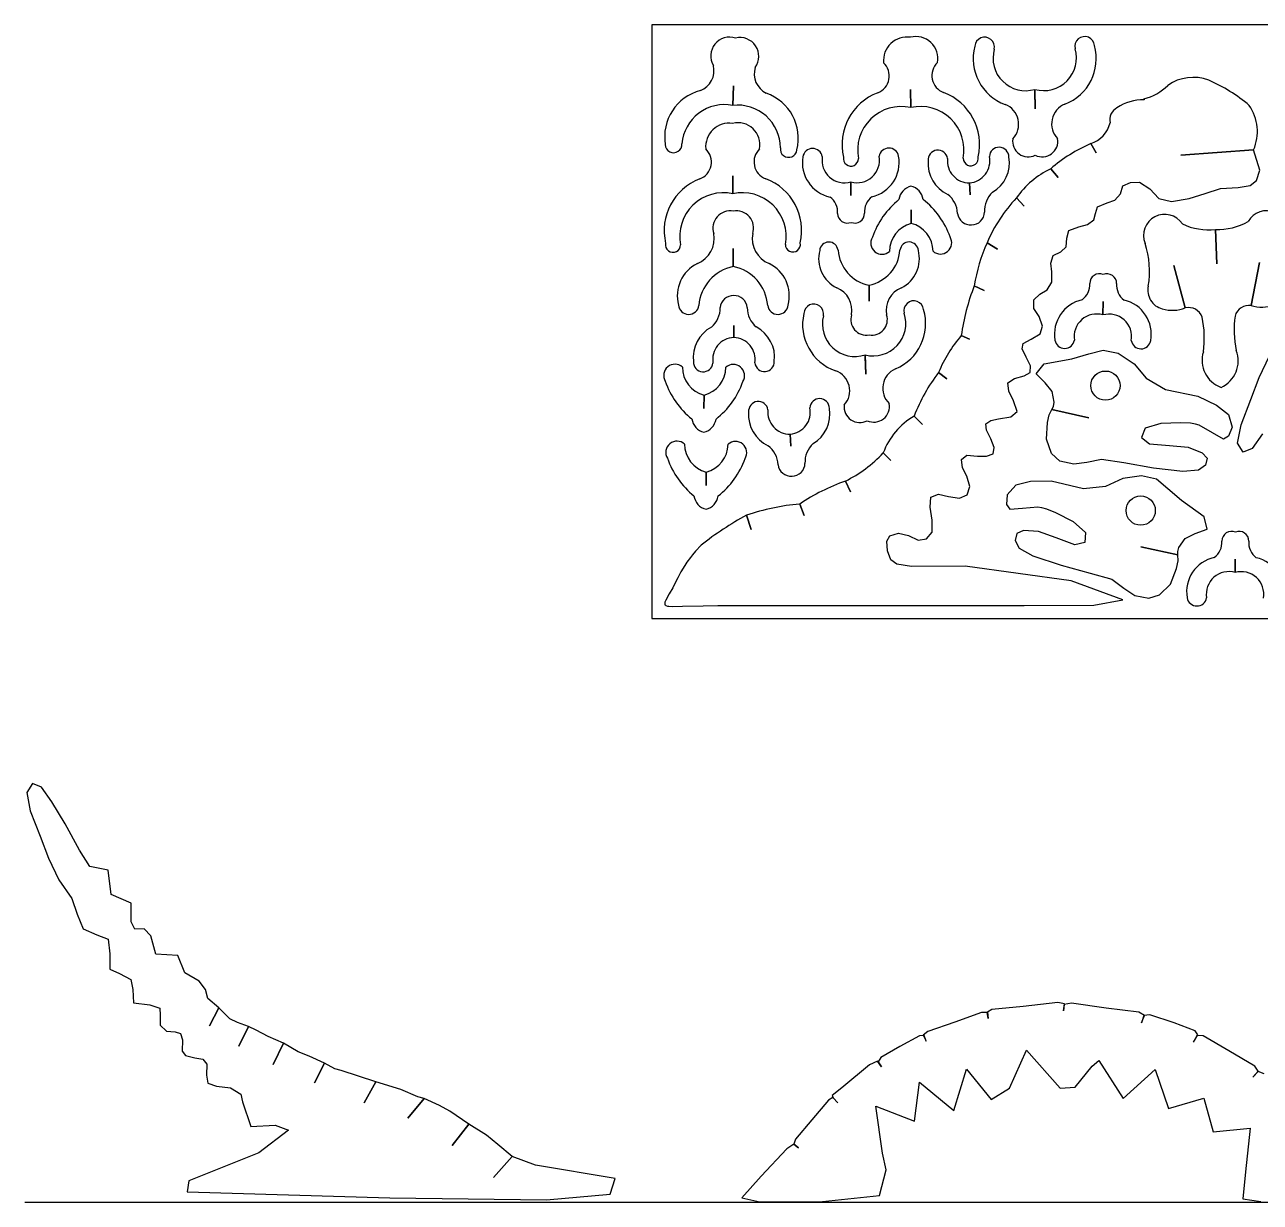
# Model space of a CAD drawing. Extents: x -51 to 118, y -47 to 48.
# Drawn here: x -50.7 to 49.2, y -47.2 to 48 of the extents above; entities that cross this region are included whole.
import ezdxf

# ---------------------------------------------------------------- set-up
doc = ezdxf.new("R2010")
doc.units = 0
doc.layers.add('1', color=7, linetype='CONTINUOUS')

msp = doc.modelspace()

# ---------------------------------------------------------------- linework, layer by layer
at = {"layer": '1', "color": 7, "linetype": 'CONTINUOUS'}
for p, q in [((96, 48), (0, 48)), ((0, 48), (0, 0)), ((6.5556, 41.4789), (6.6195, 43.0506)), ((6.6195, 43.0506), (6.5556, 41.4789)), ((20.9392, 41.2987), (20.9347, 42.7507)), ((20.9347, 42.7507), (20.9392, 41.2987)), ((30.9852, 42.7748), (30.9947, 41.2019)), ((30.9859, 42.6539), (30.98521, 42.774882)), ((30.9947, 41.2019), (30.9859, 42.6539)), ((39.794407, 42.004988), (39.811131, 41.938478)), ((6.55554, 41.478658), (6.5556, 41.4789)), ((6.5556, 41.4789), (6.55554, 41.478658)), ((20.939384, 41.298767), (20.9392, 41.2987)), ((20.9392, 41.2987), (20.939384, 41.298767)), ((35.9411, 37.63), (35.507328, 38.386352)), ((35.5074, 38.3863), (35.9411, 37.63)), ((48.6683, 37.8802), (42.7727, 37.4606)), ((42.7727, 37.4606), (48.6685, 37.8802)), ((49.159842, 36.237967), (48.6683, 37.8802)), ((48.6685, 37.8802), (48.668452, 37.880323)), ((32.26298, 36.346636), (32.263, 36.3465)), ((32.263, 36.3465), (32.26298, 36.346636)), ((32.263, 36.3465), (32.8549, 35.651)), ((32.8549, 35.651), (32.263, 36.3465)), ((48.9129, 35.415617), (49.159842, 36.237967)), ((6.557, 34.3314), (6.5525, 35.7834)), ((6.5525, 35.7834), (6.557006, 34.331322)), ((16.103385, 35.290532), (16.1036, 35.2905)), ((16.1036, 35.2905), (16.103385, 35.290532)), ((16.1036, 35.2905), (16.1097, 34.2015)), ((16.1097, 34.2015), (16.1036, 35.2905)), ((25.706636, 35.214381), (25.7065, 35.2145)), ((25.7065, 35.2145), (25.7518, 34.2476)), ((25.7518, 34.2476), (25.7065, 35.2145)), ((25.7065, 35.2145), (25.706636, 35.214381)), ((37.898083, 34.3316), (38.100867, 34.98595)), ((38.100867, 34.98595), (38.724917, 35.252817)), ((38.724917, 35.252817), (39.44705, 35.26815)), ((39.44705, 35.26815), (40.287317, 34.71885)), ((47.42585, 34.832067), (48.385717, 35.010567)), ((48.385717, 35.010567), (48.9129, 35.415617)), ((30.1102, 33.3405), (29.491334, 33.997996)), ((29.4914, 33.9979), (30.1102, 33.3405)), ((37.43715, 33.82705), (37.898083, 34.3316)), ((40.287317, 34.71885), (41.016683, 33.942383)), ((43.46155, 33.956117), (44.75865, 34.36385)), ((44.75865, 34.36385), (45.9907, 34.757933)), ((45.9907, 34.757933), (47.42585, 34.832067)), ((20.9777, 31.9358), (20.9731, 33.0248)), ((20.9731, 33.0248), (20.9777, 31.9358)), ((35.872017, 32.751183), (36.058783, 33.266267)), ((36.058783, 33.266267), (36.82565, 33.608167)), ((36.82565, 33.608167), (37.43715, 33.82705)), ((41.016683, 33.942383), (42.041283, 33.70385)), ((42.041283, 33.70385), (43.46155, 33.956117)), ((35.245067, 31.849167), (35.754967, 32.227967)), ((35.754967, 32.227967), (35.872017, 32.751183)), ((20.977698, 31.935448), (20.9777, 31.9358)), ((20.9777, 31.9358), (20.977698, 31.935448)), ((33.571417, 30.750433), (33.735267, 31.374067)), ((33.735267, 31.374067), (34.537583, 31.6555)), ((34.537583, 31.6555), (35.245067, 31.849167)), ((45.586185, 31.453596), (45.5861, 31.4537)), ((45.5861, 31.4537), (45.6851, 28.6602)), ((45.6851, 28.6602), (45.5861, 31.4537)), ((45.5861, 31.4537), (45.586185, 31.453596)), ((27.1229, 30.3739), (27.9486, 29.8493)), ((27.9486, 29.8493), (27.122925, 30.373944)), ((33.0814, 29.627767), (33.517067, 30.036517)), ((33.517067, 30.036517), (33.571417, 30.750433)), ((6.5961, 28.4507), (6.5961, 29.9027)), ((6.5961, 29.9027), (6.5961, 28.4507)), ((32.271583, 28.732883), (32.461933, 29.339267)), ((32.461933, 29.339267), (33.0814, 29.627767)), ((6.595802, 28.450544), (6.5961, 28.4507)), ((6.5961, 28.4507), (6.595802, 28.450544)), ((32.352067, 28.024517), (32.271583, 28.732883)), ((32.346717, 27.184817), (32.352067, 28.024517)), ((43.1476, 25.1074), (42.2268, 28.5373)), ((42.2268, 28.5373), (43.1476, 25.1074)), ((48.4682, 25.2964), (49.1434, 28.7832)), ((49.1434, 28.7832), (48.4682, 25.2964)), ((31.97825, 26.56375), (32.346717, 27.184817)), ((17.572541, 26.94701), (17.5724, 26.947)), ((17.5724, 26.947), (17.572541, 26.94701)), ((17.5724, 26.947), (17.5735, 25.6402)), ((17.5735, 25.6402), (17.5724, 26.947)), ((26.0845, 26.8925), (26.8706, 26.5111)), ((26.8706, 26.5111), (26.084521, 26.892587)), ((30.897833, 25.770633), (31.394133, 26.214683)), ((31.394133, 26.214683), (31.97825, 26.56375)), ((30.908533, 25.070183), (30.897833, 25.770633)), ((31.319283, 24.4084), (30.908533, 25.070183)), ((36.4905, 24.5372), (36.4967, 25.6262)), ((36.4967, 25.6262), (36.4905, 24.5372)), ((43.147945, 25.107337), (43.1476, 25.1074)), ((43.1476, 25.1074), (43.147945, 25.107337)), ((48.468589, 25.296342), (48.4682, 25.2964)), ((48.4682, 25.2964), (48.468589, 25.296342)), ((31.59625, 23.627717), (31.319283, 24.4084)), ((36.490271, 24.53691), (36.4905, 24.5372)), ((36.4905, 24.5372), (36.490271, 24.53691)), ((6.6405, 22.7093), (6.6373, 23.6771)), ((6.6373, 23.6771), (6.6405, 22.7093)), ((30.683417, 22.575167), (31.405883, 23.021183)), ((31.405883, 23.021183), (31.59625, 23.627717)), ((6.640213, 22.709081), (6.6405, 22.7093)), ((6.6405, 22.7093), (6.640213, 22.709081)), ((25.6898, 22.5681), (25.025033, 22.862849)), ((25.0251, 22.8628), (25.6898, 22.5681)), ((29.942383, 21.785167), (30.029767, 22.234183)), ((30.029767, 22.234183), (30.683417, 22.575167)), ((17.254322, 21.308841), (17.2543, 21.309)), ((17.2543, 21.309), (17.3051, 19.7368)), ((17.2582, 21.1881), (17.254322, 21.308841)), ((17.3051, 19.7368), (17.2582, 21.1881)), ((30.287767, 21.1097), (29.942383, 21.785167)), ((30.637917, 20.412533), (30.287767, 21.1097)), ((31.741667, 20.581283), (33.95725, 20.99935)), ((33.95725, 20.99935), (35.349733, 21.403883)), ((35.349733, 21.403883), (36.512633, 21.702483)), ((36.512633, 21.702483), (37.727567, 21.44245)), ((37.727567, 21.44245), (39.0111, 20.59695)), ((49.124733, 19.471417), (49.966567, 21.2193)), ((30.612233, 19.8858), (30.637917, 20.412533)), ((31.098233, 19.77455), (31.741667, 20.581283)), ((39.0111, 20.59695), (39.9932, 19.434567)), ((23.8518, 19.3706), (23.198792, 19.896364)), ((23.1988, 19.8963), (23.8518, 19.3706)), ((28.79265, 19.051267), (29.333417, 19.39125)), ((28.868583, 18.36445), (28.79265, 19.051267)), ((29.333417, 19.39125), (30.12755, 19.6029)), ((30.12755, 19.6029), (30.612233, 19.8858)), ((31.82015, 19.059833), (31.098233, 19.77455)), ((32.38076, 18.337105), (31.82015, 19.059833)), ((39.9932, 19.434567), (41.531083, 18.507017)), ((48.449083, 17.694233), (49.124733, 19.471417)), ((4.2305, 18.0581), (4.2259, 16.9691)), ((4.2259, 16.9691), (4.2305, 18.0581)), ((4.230501, 18.058443), (4.2305, 18.0581)), ((4.2305, 18.0581), (4.230501, 18.058443)), ((29.25855, 17.58495), (28.868583, 18.36445)), ((32.545254, 17.478757), (32.38076, 18.337105)), ((41.531083, 18.507017), (44.160333, 17.963033)), ((29.549133, 16.73925), (29.25855, 17.58495)), ((32.3663, 16.9055), (32.4768, 17.1458)), ((32.4768, 17.1458), (32.545254, 17.478757)), ((44.160333, 17.963033), (45.678617, 17.24505)), ((45.678617, 17.24505), (46.638117, 16.475017)), ((47.651567, 15.66055), (48.449083, 17.694233)), ((21.221195, 16.354201), (21.2212, 16.3541)), ((21.2212, 16.3541), (21.221196, 16.354202)), ((21.2212, 16.3541), (21.8933, 15.6834)), ((21.8933, 15.6834), (21.2212, 16.3541)), ((27.017483, 15.7328), (27.415367, 15.99745)), ((27.415367, 15.99745), (28.045033, 16.1295)), ((28.045033, 16.1295), (29.031017, 16.290817)), ((29.031017, 16.290817), (29.549133, 16.73925)), ((32.006756, 15.850427), (32.14, 16.4576)), ((32.14, 16.4576), (32.3663, 16.9055)), ((32.3663, 16.9055), (35.3479, 16.2114)), ((35.3479, 16.2114), (32.3663, 16.9055)), ((46.638117, 16.475017), (46.928783, 15.473483)), ((27.07865, 15.224233), (27.017483, 15.7328)), ((27.428783, 14.527033), (27.07865, 15.224233)), ((31.920911, 14.503856), (32.006756, 15.850427)), ((39.892117, 15.380967), (39.603017, 14.628333)), ((41.166543, 15.76746), (39.892117, 15.380967)), ((42.774458, 15.825869), (41.166543, 15.76746)), ((43.5724, 15.7796), (42.774458, 15.825869)), ((43.9812, 15.7156), (43.5724, 15.7796)), ((44.278906, 15.634997), (43.9812, 15.7156)), ((45.338393, 15.001044), (44.278906, 15.634997)), ((46.24525, 14.493783), (45.338393, 15.001044)), ((46.928783, 15.473483), (46.644833, 14.7424)), ((47.3622, 14.179433), (47.651567, 15.66055)), ((11.190852, 14.898105), (11.1907, 14.8984)), ((11.1907, 14.8984), (11.236, 13.9315)), ((11.236, 13.9315), (11.1907, 14.8984)), ((11.1907, 14.8984), (11.190852, 14.898105)), ((27.692067, 13.811633), (27.428783, 14.527033)), ((32.332733, 13.337433), (31.920911, 14.503856)), ((39.603017, 14.628333), (40.25705, 14.111483)), ((40.25705, 14.111483), (41.86795, 13.9869)), ((46.644833, 14.7424), (46.24525, 14.493783)), ((47.831083, 13.446517), (47.3622, 14.179433)), ((49.395717, 14.931633), (48.5614, 13.732417)), ((18.716303, 13.381504), (18.7163, 13.3814)), ((18.7163, 13.3814), (18.716303, 13.381504)), ((18.7163, 13.3814), (19.3302, 12.7576)), ((19.3302, 12.7576), (18.7163, 13.3814)), ((25.038167, 12.84765), (25.487483, 13.191083)), ((25.487483, 13.191083), (26.340917, 13.12055)), ((26.340917, 13.12055), (27.067683, 13.1142)), ((27.067683, 13.1142), (27.618483, 13.297633)), ((27.618483, 13.297633), (27.692067, 13.811633)), ((33.009983, 12.724117), (32.332733, 13.337433)), ((41.86795, 13.9869), (43.382367, 13.8393)), ((43.382367, 13.8393), (44.5088, 13.394817)), ((44.5088, 13.394817), (44.908733, 12.960067)), ((48.5614, 13.732417), (47.831083, 13.446517)), ((25.13585, 12.1655), (25.038167, 12.84765)), ((25.4814, 11.489917), (25.13585, 12.1655)), ((34.133367, 12.462583), (33.009983, 12.724117)), ((35.191033, 12.603517), (34.133367, 12.462583)), ((36.36555, 12.853933), (35.191033, 12.603517)), ((38.167433, 12.571), (36.36555, 12.853933)), ((40.57415, 12.147317), (38.167433, 12.571)), ((42.946267, 11.868217), (40.57415, 12.147317)), ((44.777867, 12.398317), (44.225083, 11.980433)), ((44.908733, 12.960067), (44.777867, 12.398317)), ((4.4031, 11.8353), (4.3985, 10.7463)), ((4.3985, 10.7463), (4.4031, 11.8353)), ((4.402931, 11.835711), (4.4031, 11.8353)), ((4.4031, 11.8353), (4.402931, 11.835711)), ((16.0767, 10.2346), (15.656819, 11.108542)), ((15.6569, 11.1085), (16.0767, 10.2346)), ((25.719467, 10.678467), (25.4814, 11.489917)), ((30.625, 11.08085), (29.429967, 10.788317)), ((32.304483, 11.090117), (30.625, 11.08085)), ((34.9173, 10.4722), (32.304483, 11.090117)), ((38.084333, 11.301933), (36.703067, 10.663083)), ((39.60495, 11.5259), (38.084333, 11.301933)), ((40.8161, 11.248333), (39.60495, 11.5259)), ((41.7438, 10.48635), (40.8161, 11.248333)), ((44.225083, 11.980433), (42.946267, 11.868217)), ((22.568733, 9.814267), (23.201817, 10.0376)), ((23.201817, 10.0376), (23.98645, 9.862033)), ((24.875233, 9.731033), (25.4995, 9.997817)), ((25.4995, 9.997817), (25.719467, 10.678467)), ((28.7433, 10.0034), (28.691933, 9.220783)), ((29.429967, 10.788317), (28.7433, 10.0034)), ((36.703067, 10.663083), (34.9173, 10.4722)), ((42.8349, 9.531233), (41.7438, 10.48635)), ((11.967, 9.2474), (12.329, 8.3176)), ((12.329, 8.3176), (11.967065, 9.247477)), ((22.5155, 8.98715), (22.568733, 9.814267)), ((23.98645, 9.862033), (24.875233, 9.731033)), ((28.691933, 9.220783), (28.949117, 8.826583)), ((29.985306, 8.903168), (31.213576, 9.030136)), ((31.213576, 9.030136), (31.5174, 8.9775)), ((44.666467, 8.216317), (42.8349, 9.531233)), ((7.6681, 8.3466), (8.0434, 7.1879)), ((8.0434, 7.1879), (7.668125, 8.34669)), ((22.6858, 7.9576), (22.5155, 8.98715)), ((28.949117, 8.826583), (29.985306, 8.903168)), ((31.5174, 8.9775), (31.915, 8.8627)), ((31.915, 8.8627), (32.65756, 8.567536)), ((32.65756, 8.567536), (34.09027, 7.835227)), ((44.90875, 7.21325), (44.666467, 8.216317)), ((22.685933, 6.982917), (22.6858, 7.9576)), ((30.058583, 7.0969), (29.512383, 6.871767)), ((31.267283, 7.023817), (30.058583, 7.0969)), ((32.702333, 6.517783), (31.267283, 7.023817)), ((34.09027, 7.835227), (35.08205, 6.946367)), ((43.952483, 6.87035), (44.90875, 7.21325)), ((19.007533, 6.257817), (19.26045, 6.673383)), ((19.062933, 5.45325), (19.007533, 6.257817)), ((19.26045, 6.673383), (19.941517, 6.883983)), ((19.941517, 6.883983), (20.774217, 6.695833)), ((20.774217, 6.695833), (21.552017, 6.337517)), ((21.552017, 6.337517), (22.21245, 6.43045)), ((22.21245, 6.43045), (22.685933, 6.982917)), ((29.512383, 6.871767), (29.393667, 6.307333)), ((29.393667, 6.307333), (29.7182, 5.69505)), ((34.215017, 5.95005), (32.702333, 6.517783)), ((35.026083, 6.142), (34.215017, 5.95005)), ((35.08205, 6.946367), (35.026083, 6.142)), ((42.627329, 5.743807), (43.13908, 6.452137)), ((43.13908, 6.452137), (43.952483, 6.87035)), ((3.290438, 5.134396), (3.132443, 4.93651)), ((3.550501, 5.43986), (3.290438, 5.134396)), ((3.9974, 5.9173), (3.550501, 5.43986)), ((19.347233, 4.751717), (19.062933, 5.45325)), ((29.7182, 5.69505), (30.82985, 5.053067)), ((30.82985, 5.053067), (33.0977, 4.3037)), ((42.5472, 5.1487), (39.5515, 5.7792)), ((39.5515, 5.7792), (42.5472, 5.1487)), ((42.5472, 5.1487), (42.5486, 5.4131)), ((42.5633, 4.6469), (42.5472, 5.1487)), ((42.5486, 5.4131), (42.627329, 5.743807)), ((2.664813, 4.280608), (2.351798, 3.764515)), ((2.850067, 4.554677), (2.664813, 4.280608)), ((3.132443, 4.93651), (2.850067, 4.554677)), ((19.83035, 4.4014), (19.347233, 4.751717)), ((20.999133, 4.20945), (19.83035, 4.4014)), ((25.350233, 4.224133), (20.999133, 4.20945)), ((33.920033, 3.050267), (25.350233, 4.224133)), ((33.0977, 4.3037), (35.458217, 3.670933)), ((41.93624, 2.783419), (42.427481, 4.040241)), ((42.427481, 4.040241), (42.5633, 4.6469)), ((47.1763, 3.7109), (47.1825, 4.7999)), ((47.1825, 4.7999), (47.176315, 3.710907)), ((2.098952, 3.291768), (1.82122, 2.73015)), ((2.351798, 3.764515), (2.098952, 3.291768)), ((38.0867, 1.516933), (33.920033, 3.050267)), ((35.458217, 3.670933), (37.210867, 3.166033)), ((37.210867, 3.166033), (38.169367, 2.442833)), ((1.694617, 2.479283), (1.420977, 1.988395)), ((1.82122, 2.73015), (1.694617, 2.479283)), ((38.169367, 2.442833), (39.068533, 1.868233)), ((41.07025, 1.90035), (41.93624, 2.783419)), ((1.064159, 1.30429), (1.048202, 1.204612)), ((1.048202, 1.204612), (1.051906, 1.161747)), ((1.051906, 1.161747), (1.073493, 1.106091)), ((1.138892, 1.489086), (1.064159, 1.30429)), ((1.073493, 1.106091), (1.11584, 1.060722)), ((1.11584, 1.060722), (1.145333, 1.041867)), ((1.420977, 1.988395), (1.138892, 1.489086)), ((1.145333, 1.041867), (1.270335, 0.9999)), ((1.270335, 0.9999), (1.387674, 0.982745)), ((2.491367, 0.984943), (4.16904, 1.025214)), ((4.16904, 1.025214), (5.3367, 1.0336)), ((5.3367, 1.0336), (7.915911, 1.0336)), ((7.915911, 1.0336), (10.398066, 1.0336)), ((10.398066, 1.0336), (12.6367, 1.0336)), ((12.6367, 1.0336), (15.320033, 1.0336)), ((15.320033, 1.0336), (17.5867, 1.0336)), ((17.5867, 1.0336), (20.4867, 1.0336)), ((20.4867, 1.0336), (23.3867, 1.0336)), ((23.3867, 1.0336), (27.053367, 1.0336)), ((27.053367, 1.0336), (30.103367, 1.0336)), ((30.103367, 1.0336), (35.753367, 1.066933)), ((35.753367, 1.066933), (38.0867, 1.516933)), ((39.068533, 1.868233), (40.197367, 1.630733)), ((40.197367, 1.630733), (41.07025, 1.90035)), ((0, 0), (96, 0)), ((1.387674, 0.982745), (1.717036, 0.969383)), ((1.717036, 0.969383), (2.491367, 0.984943)), ((-50.068917, -13.346517), (-50.5378, -14.079433)), ((-49.3386, -13.632417), (-50.068917, -13.346517)), ((-48.504283, -14.831633), (-49.3386, -13.632417)), ((-50.5378, -14.079433), (-50.248433, -15.56055)), ((-47.4198, -16.613917), (-48.504283, -14.831633)), ((-50.248433, -15.56055), (-49.450917, -17.594233)), ((-46.276217, -18.746117), (-47.4198, -16.613917)), ((-49.450917, -17.594233), (-48.775267, -19.371417)), ((-45.4274, -20.051667), (-46.276217, -18.746117)), ((-48.775267, -19.371417), (-47.933433, -21.1193)), ((-43.9561, -20.3533), (-45.4274, -20.051667)), ((-43.707683, -22.3216), (-43.9561, -20.3533)), ((-47.933433, -21.1193), (-46.900967, -22.638633)), ((-46.900967, -22.638633), (-46.45455, -23.899517)), ((-42.100367, -23.010567), (-43.707683, -22.3216)), ((-46.45455, -23.899517), (-45.98505, -25.084383)), ((-42.0996, -24.522867), (-42.100367, -23.010567)), ((-41.787483, -25.118733), (-42.0996, -24.522867)), ((-45.98505, -25.084383), (-44.86575, -25.5726)), ((-44.86575, -25.5726), (-43.939233, -25.933983)), ((-43.939233, -25.933983), (-43.827317, -27.107567)), ((-41.029083, -25.0921), (-41.787483, -25.118733)), ((-40.514617, -25.65275), (-41.029083, -25.0921)), ((-40.110583, -27.152183), (-40.514617, -25.65275)), ((-43.827317, -27.107567), (-43.8187, -28.340933)), ((-38.326083, -27.240583), (-40.110583, -27.152183)), ((-37.759, -28.636967), (-38.326083, -27.240583)), ((-43.8187, -28.340933), (-43.041283, -28.705567)), ((-43.041283, -28.705567), (-42.129583, -29.185817)), ((-36.601733, -29.325017), (-37.759, -28.636967)), ((-42.129583, -29.185817), (-41.945983, -29.9938)), ((-36.07605, -29.995867), (-36.601733, -29.325017)), ((-41.945983, -29.9938), (-41.897767, -31.068567)), ((-35.891308, -30.711792), (-36.07605, -29.995867)), ((-34.9901, -31.4822), (-35.891308, -30.711792)), ((-41.897767, -31.068567), (-40.578133, -31.25035)), ((-40.578133, -31.25035), (-39.783967, -31.515833)), ((-39.783967, -31.515833), (-39.7548, -32.069717)), ((-34.9901, -31.4822), (-35.7448, -32.9454)), ((-35.7448, -32.9454), (-34.9901, -31.4822)), ((-34.6626, -31.8327), (-34.9901, -31.4822)), ((-34.1062, -32.3738), (-34.6626, -31.8327)), ((26.67375, -31.8502), (24.516117, -32.638083)), ((27.12705, -31.85345), (26.67375, -31.8502)), ((27.216367, -32.337717), (27.12705, -31.85345)), ((27.4995, -31.620767), (27.162867, -31.820867)), ((27.162867, -31.820867), (27.216367, -32.337717)), ((30.047583, -31.377983), (27.4995, -31.620767)), ((32.832233, -31.056017), (30.047583, -31.377983)), ((33.379983, -31.16585), (32.832233, -31.056017)), ((33.305483, -31.711), (33.379983, -31.16585)), ((33.342233, -31.20285), (33.305483, -31.711)), ((33.9331, -31.111333), (33.342233, -31.20285)), ((36.75385, -31.497467), (33.9331, -31.111333)), ((39.39535, -31.837), (36.75385, -31.497467)), ((39.83725, -32.10245), (39.39535, -31.837)), ((-39.7548, -32.069717), (-39.73845, -32.871183)), ((-39.73845, -32.871183), (-39.2418, -33.375483)), ((-33.4889, -32.6562), (-34.1062, -32.3738)), ((-32.6127, -32.9992), (-33.4889, -32.6562)), ((24.516117, -32.638083), (22.313833, -33.380617)), ((39.799667, -32.102033), (39.606383, -32.704317)), ((39.606383, -32.704317), (39.83725, -32.10245)), ((40.277417, -32.03245), (39.799667, -32.102033)), ((42.2416, -32.687317), (40.277417, -32.03245)), ((43.936083, -33.339533), (42.2416, -32.687317)), ((-39.2418, -33.375483), (-38.525383, -33.430117)), ((-38.525383, -33.430117), (-38.098683, -33.55355)), ((-38.098683, -33.55355), (-37.946233, -34.06805)), ((-32.6127, -32.9992), (-33.3977, -34.592)), ((-33.3977, -34.592), (-32.6127, -32.9992)), ((-31.9951, -33.2813), (-32.6127, -32.9992)), ((-31.0198, -33.7846), (-31.9951, -33.2813)), ((-29.7853, -34.3487), (-31.0198, -33.7846)), ((21.6437, -33.7407), (20.069583, -34.601233)), ((22.020217, -33.726117), (21.6437, -33.7407)), ((22.313833, -33.380617), (21.94555, -33.6882)), ((21.94555, -33.6882), (22.185933, -34.182083)), ((22.185933, -34.182083), (22.020217, -33.726117)), ((43.798867, -34.263017), (44.146233, -33.666267)), ((44.0709, -33.703017), (43.798867, -34.263017)), ((44.146233, -33.666267), (43.936083, -33.339533)), ((44.583917, -33.74985), (44.0709, -33.703017)), ((46.670317, -34.944567), (44.583917, -33.74985)), ((-37.946233, -34.06805), (-37.976833, -34.972383)), ((-29.7853, -34.3487), (-30.601, -36.0709)), ((-30.601, -36.0709), (-29.7853, -34.3487)), ((-28.5812, -35.0423), (-29.7853, -34.3487)), ((20.069583, -34.601233), (18.517617, -35.506867)), ((28.9291, -37.9816), (30.306635, -34.895192)), ((30.306635, -34.895192), (33.025333, -37.963092)), ((48.756167, -36.184183), (46.670317, -34.944567)), ((-37.976833, -34.972383), (-37.697467, -35.33445)), ((-37.697467, -35.33445), (-36.941767, -35.512233)), ((-36.941767, -35.512233), (-36.2838, -35.621667)), ((-36.2838, -35.621667), (-35.971533, -36.037083)), ((-27.7047, -35.3852), (-28.5812, -35.0423)), ((-26.4653, -35.9572), (-27.7047, -35.3852)), ((-26.47, -35.9498), (-27.2554, -37.5421)), ((-27.2554, -37.5421), (-26.4653, -35.9572)), ((-25.6241, -36.4223), (-26.47, -35.9498)), ((18.26325, -35.795967), (17.614567, -36.099333)), ((18.567817, -36.254317), (18.26325, -35.795967)), ((18.517617, -35.506867), (18.300333, -35.833717)), ((18.300333, -35.833717), (18.567817, -36.254317)), ((35.609828, -36.191509), (36.160233, -35.746383)), ((36.160233, -35.746383), (38.12795, -38.81335)), ((-35.971533, -36.037083), (-35.997033, -36.919817)), ((-35.997033, -36.919817), (-35.901733, -37.580283)), ((-25.106, -36.5442), (-25.6241, -36.4223)), ((-22.3167, -37.4743), (-25.106, -36.5442)), ((17.614567, -36.099333), (15.361583, -37.955883)), ((24.442367, -39.771133), (25.444383, -36.43835)), ((25.444383, -36.43835), (27.440817, -38.888933)), ((34.241344, -37.88616), (35.609828, -36.191509)), ((38.12795, -38.81335), (40.719683, -36.473917)), ((40.719683, -36.473917), (41.77975, -39.612217)), ((48.596933, -37.097967), (49.029217, -36.59895)), ((49.02905, -36.636283), (48.596933, -37.097967)), ((49.029217, -36.59895), (48.756167, -36.184183)), ((49.522, -36.819983), (49.02905, -36.636283)), ((-35.901733, -37.580283), (-35.182767, -37.817967)), ((-35.182767, -37.817967), (-34.072635, -37.942639)), ((-34.072635, -37.942639), (-33.215403, -38.463424)), ((-22.3167, -37.4743), (-23.2619, -39.1661)), ((-23.2619, -39.1661), (-22.3167, -37.4743)), ((-20.2745, -38.0919), (-22.3167, -37.4743)), ((15.361583, -37.955883), (14.59415, -38.577583)), ((21.24505, -40.640467), (21.661633, -37.50155)), ((21.661633, -37.50155), (24.442367, -39.771133)), ((33.025333, -37.963092), (34.241344, -37.88616)), ((-33.215403, -38.463424), (-33.077, -39.0676)), ((-18.9103, -38.6866), (-20.2745, -38.0919)), ((-18.3919, -38.8087), (-19.726, -40.4089)), ((-19.726, -40.4089), (-18.3919, -38.8087)), ((-18.3919, -38.8087), (-18.9103, -38.6866)), ((-17.1572, -39.3726), (-18.3919, -38.8087)), ((14.2873, -38.943367), (12.952667, -40.53045)), ((14.652267, -38.7296), (14.2873, -38.943367)), ((14.59415, -38.577583), (14.6673, -38.754967)), ((15.045233, -39.154), (14.652267, -38.7296)), ((14.6673, -38.754967), (15.045233, -39.154)), ((27.440817, -38.888933), (28.9291, -37.9816)), ((41.77975, -39.612217), (44.640817, -38.786467)), ((44.640817, -38.786467), (45.401667, -41.5028)), ((-33.077, -39.0676), (-32.41125, -41.066433)), ((-16.3115, -39.8454), (-17.1572, -39.3726)), ((-14.7798, -40.8897), (-16.3115, -39.8454)), ((18.667617, -43.229317), (18.11375, -39.420983)), ((18.11375, -39.420983), (21.24505, -40.640467)), ((-32.41125, -41.066433), (-30.443433, -40.955283)), ((-30.443433, -40.955283), (-29.374733, -41.382217)), ((-14.7798, -40.8897), (-16.1443, -42.6196)), ((-16.1443, -42.6196), (-14.7798, -40.8897)), ((-13.3471, -41.774), (-14.7798, -40.8897)), ((12.952667, -40.53045), (11.622433, -42.093917)), ((-29.374733, -41.382217), (-31.7656, -43.195533)), ((-12.4327, -42.5363), (-13.3471, -41.774)), ((45.401667, -41.5028), (48.378767, -41.216883)), ((48.378767, -41.216883), (48.0089, -44.733)), ((-11.2896, -43.4888), (-12.4327, -42.5363)), ((10.92135, -42.87525), (8.8449, -45.077617)), ((11.488383, -42.501283), (10.92135, -42.87525)), ((11.622433, -42.093917), (11.488383, -42.501283)), ((11.488383, -42.501283), (11.881633, -42.788033)), ((11.881633, -42.788033), (11.488383, -42.501283)), ((-31.7656, -43.195533), (-37.419472, -45.469435)), ((-11.2896, -43.4888), (-12.7837, -45.1884)), ((-12.7837, -45.1884), (-11.2896, -43.4888)), ((-9.3842, -44.2112), (-11.2896, -43.4888)), ((18.959533, -44.580433), (18.667617, -43.229317)), ((-2.9609, -45.2837), (-9.3842, -44.2112)), ((18.419683, -46.6514), (18.959533, -44.580433)), ((48.0089, -44.733), (47.79995, -46.91535)), ((-37.419472, -45.469435), (-37.571617, -46.3666)), ((-3.362514, -46.544515), (-2.9609, -45.2837)), ((8.8449, -45.077617), (7.282617, -46.846783)), ((-37.571617, -46.3666), (-21.169233, -46.84245)), ((-21.169233, -46.84245), (-8.495083, -46.990808)), ((-8.495083, -46.990808), (-3.362514, -46.544515)), ((7.282617, -46.846783), (8.750933, -47.168367)), ((13.822017, -47.133867), (18.419683, -46.6514)), ((47.79995, -46.91535), (49.2581, -47.150083)), ((-50.7, -47.2), (118.4, -47.2)), ((8.750933, -47.168367), (13.822017, -47.133867))]:
    msp.add_line(p, q, dxfattribs=at)
for centre in [(36.690014, 18.821432), (39.538074, 8.719662)]:
    msp.add_circle(centre, 1.182066, dxfattribs=at)
for centre, radius, start, end in [((6.296045, 45.474456), 1.522536, 71.601842, 210.976204), ((7.13834, 45.440234), 1.522536, 324.370552, 103.744913), ((20.646173, 45.101255), 1.904521, 81.681791, 185.401396), ((21.361552, 45.265599), 1.775487, 349.285919, 104.343553), ((26.919376, 46.193619), 0.797724, 347.573858, 175.630371), ((35.009184, 46.242792), 0.797724, 5.06618, 193.122693), ((29.945938, 45.254428), 3.950617, 165.337939, 249.657958), ((30.228762, 45.296161), 2.632386, 163.995035, 286.699859), ((31.71097, 45.305214), 2.632358, 253.995846, 16.70067), ((31.994263, 45.266879), 3.950617, 291.038568, 15.358588), ((3.294712, 44.29292), 1.741996, 291.740186, 13.204321), ((10.033929, 44.019109), 1.741997, 162.142429, 243.606564), ((17.755156, 43.860128), 1.455147, 290.873572, 46.862868), ((24.107623, 43.879881), 1.455147, 133.493432, 249.482729), ((38.7605, 46.116847), 4.239852, 284.114144, 314.443552), ((43.779783, 40.201687), 3.54204, 69.147204, 125.373706), ((39.636503, 31.119309), 13.519484, 50.024352, 66.438742), ((4.901343, 38.941528), 3.855102, 104.441046, 189.434729), ((7.99846, 38.815693), 3.855102, 345.912024, 70.905707), ((19.86997, 38.312752), 4.481672, 110.8665, 193.206595), ((22.027347, 38.31946), 4.481672, 347.149709, 69.489803), ((5.891136, 38.071479), 3.471354, 78.965719, 174.95985), ((6.941346, 38.02881), 3.471354, 0.386904, 96.381035), ((20.17029, 37.862291), 3.521488, 77.384902, 191.310778), ((21.729834, 37.867139), 3.521488, 349.045535, 102.971411), ((27.957139, 39.953258), 1.711436, 316.303065, 68.922973), ((34.047358, 39.990277), 1.711436, 111.773534, 224.393442), ((38.131185, 40.304552), 1.098107, 117.66054, 192.268365), ((39.781637, 38.080227), 3.858363, 89.562018, 124.047653), ((45.219163, 39.364799), 3.755165, 336.714324, 34.274038), ((6.263794, 38.13381), 1.904521, 81.681777, 185.401383), ((6.979174, 38.298154), 1.775487, 349.285919, 104.343553), ((34.796089, 40.59707), 2.322384, 287.835481, 346.913054), ((1.766875, 38.321489), 0.668591, 181.020172, 4.715368), ((9.725245, 36.912436), 1.455147, 133.493432, 249.482729), ((11.072295, 37.943413), 0.668592, 170.631336, 354.326532), ((13.007007, 37.196876), 0.797682, 9.930637, 170.720273), ((19.177908, 37.231928), 0.797683, 9.930637, 170.720272), ((28.090131, 37.301768), 0.789165, 0, 176.60334), ((30.442763, 38.576018), 1.263374, 171.125331, 297.063542), ((31.57866, 38.582922), 1.263374, 243.633009, 9.57122), ((40.450483, 26.92376), 12.48302, 113.327751, 130.987258), ((3.372778, 36.892684), 1.455148, 290.873576, 46.862873), ((15.023925, 36.849535), 2.84427, 170.366574, 257.664463), ((15.587496, 37.035369), 1.819505, 170.539378, 286.47116), ((16.106683, 37.175221), 0.610525, 169.273129, 359.662006), ((16.59942, 37.041117), 1.819505, 254.179735, 10.111516), ((17.165065, 36.861697), 2.84427, 282.986439, 10.284328), ((25.095456, 36.777388), 2.751605, 175.461636, 245.017391), ((23.138139, 37.06939), 0.789165, 8.770081, 185.400752), ((25.680561, 36.98816), 1.773971, 173.476126, 270.842207), ((25.797636, 37.205353), 0.610525, 180.69432, 11.083197), ((25.566489, 36.982807), 1.773971, 274.531192, 11.897274), ((26.168761, 36.827754), 2.751605, 300.356013, 9.911767), ((35.263112, 29.996746), 7.022955, 115.289328, 145.26894), ((5.487592, 31.345307), 4.481672, 110.8665, 193.206595), ((7.644969, 31.352015), 4.481672, 347.149709, 69.489803), ((5.787912, 30.894846), 3.521488, 77.384902, 191.310778), ((7.347428, 30.899731), 3.521523, 349.04503, 102.970907), ((13.53476, 32.859088), 1.498549, 355.571908, 53.966867), ((18.699467, 32.888424), 1.498549, 126.684015, 185.078973), ((21.280958, 33.684281), 1.301649, 104.065256, 172.141188), ((20.659263, 33.681581), 1.301649, 8.356388, 76.432319), ((22.655816, 32.643049), 2.079005, 2.838251, 52.085449), ((28.984846, 32.940047), 2.079005, 133.28797, 182.535168), ((38.627909, 25.441062), 12.517912, 136.876343, 156.792491), ((24.176936, 28.6269), 6.702729, 128.640554, 160.929336), ((17.807309, 28.599245), 6.702729, 19.568189, 51.856971), ((6.348897, 31.552395), 1.397138, 79.821101, 198.350133), ((6.842707, 31.552395), 1.397138, 341.649867, 100.178899), ((15.815323, 32.747855), 0.7865, 180.325409, 292.945317), ((16.420314, 32.751291), 0.7865, 247.705556, 0.325464), ((25.756803, 32.854638), 1.030277, 186.053146, 276.053231), ((25.877672, 32.860309), 1.030277, 269.320196, 359.320282), ((41.474714, 30.968531), 1.703696, 32.788846, 202.400034), ((45.799216, 36.436533), 4.987488, 267.551977, 299.136807), ((49.721712, 31.26149), 1.703695, 341.668915, 151.280103), ((2.878411, 30.715934), 2.180759, 291.899838, 10.478575), ((10.313193, 30.715934), 2.180759, 169.521425, 248.100162), ((21.560437, 29.679663), 2.329839, 104.484606, 180.177823), ((20.414569, 29.674688), 2.329839, 0.319709, 76.012925), ((45.020121, 36.408855), 4.987487, 244.932109, 276.516939), ((1.724305, 30.207776), 0.610525, 169.273129, 359.662006), ((11.415258, 30.237908), 0.610525, 180.69432, 11.083197), ((14.324822, 29.682885), 0.746521, 7.189604, 174.865167), ((18.624052, 30.351082), 0.910208, 149.217427, 311.789385), ((20.815678, 29.688315), 0.746521, 5.230725, 172.906288), ((23.345013, 30.37158), 0.910207, 228.708157, 31.280115), ((39.485032, 24.791056), 13.564304, 155.695449, 171.08758), ((32.861089, 28.061525), 7.391735, 350.689134, 17.785005), ((16.126998, 29.084741), 2.631114, 165.360988, 243.648902), ((18.178177, 30.009086), 3.121395, 184.276701, 258.812097), ((16.961782, 30.008069), 3.121395, 281.283777, 355.819173), ((19.014505, 29.087158), 2.631115, 296.446964, 14.734878), ((4.991631, 26.073944), 2.923461, 116.39903, 194.686945), ((7.271576, 25.048801), 3.468216, 101.235833, 175.77123), ((5.920027, 25.048802), 3.468216, 4.22876, 78.764156), ((8.199973, 26.073944), 2.923461, 345.313055, 63.60097), ((33.921645, 26.968355), 1.498549, 306.033133, 4.428092), ((36.202208, 27.079587), 0.7865, 67.054622, 179.67453), ((36.807199, 27.076151), 0.786499, 359.674511, 112.294419), ((39.086351, 26.939019), 1.498549, 174.921043, 233.316001), ((6.571975, 25.06837), 1.030278, 86.821412, 176.821498), ((6.692975, 25.068767), 1.030278, 3.55431, 93.554396), ((14.228596, 24.905361), 1.962684, 349.569355, 68.148092), ((20.919897, 24.91096), 1.962683, 111.947776, 190.526513), ((43.113289, 20.261613), 18.274265, 158.724144, 171.816637), ((41.63279, 26.518536), 1.517572, 166.779292, 256.779377), ((2.989769, 25.407666), 0.829468, 185.182791, 352.858354), ((3.464279, 25.124176), 2.079004, 310.789169, 0.036367), ((9.800239, 25.144955), 2.079005, 180.339416, 229.586614), ((10.201834, 25.407666), 0.829468, 187.141645, 354.817208), ((13.100275, 24.619832), 0.797724, 349.075824, 177.132337), ((21.186015, 24.881034), 0.797724, 6.568165, 194.624677), ((35.41081, 22.977908), 2.84427, 102.335537, 189.633426), ((37.55195, 22.965746), 2.84427, 349.715672, 77.013561), ((42.124692, 27.668074), 2.757612, 252.28762, 291.781314), ((43.40846, 23.974283), 1.162617, 19.192787, 102.948586), ((48.289128, 24.147659), 1.162617, 81.120327, 164.876126), ((49.307561, 27.92323), 2.75761, 252.287621, 291.781315), ((16.150415, 23.760295), 3.950617, 166.839916, 251.159936), ((16.432029, 23.809469), 2.632358, 165.497825, 288.202649), ((17.352661, 24.155159), 1.257424, 161.697818, 280.226849), ((17.913509, 23.857327), 2.632358, 255.497825, 18.202649), ((17.797092, 24.155531), 1.257424, 259.869056, 18.398088), ((18.197709, 23.82643), 3.950617, 292.540552, 16.860571), ((35.974381, 22.792073), 1.819505, 73.528826, 189.460608), ((36.986305, 22.786326), 1.819504, 349.888485, 105.820267), ((36.601133, 22.677238), 8.08171, 352.076394, 11.992542), ((55.171331, 23.336909), 8.08171, 172.076394, 191.992542), ((6.108186, 21.117389), 2.751605, 117.857203, 187.412958), ((7.182667, 21.120913), 2.751605, 352.962837, 62.518592), ((6.703126, 20.936225), 1.773972, 92.032392, 189.398473), ((6.588929, 20.935851), 1.773971, 350.9773, 88.343381), ((33.117497, 15.835662), 10.717712, 139.030198, 157.736185), ((33.393893, 22.630567), 0.797683, 189.279728, 350.069363), ((39.564793, 22.595515), 0.797683, 189.279728, 350.069363), ((46.824883, 20.871836), 2.324383, 162.697311, 250.259541), ((45.101456, 20.810614), 2.324384, 293.809391, 21.371621), ((1.876854, 19.642808), 0.910208, 48.21066, 210.782618), ((4.81324, 20.314229), 2.32984, 179.822193, 255.515409), ((4.167977, 20.727594), 0.789164, 177.473849, 354.10452), ((3.667372, 20.319203), 2.329839, 283.987075, 359.680291), ((6.597816, 19.622311), 0.910208, 328.719861, 131.291818), ((9.125391, 20.743852), 0.789165, 186.271271, 2.901942), ((14.301251, 18.408816), 1.711435, 317.805066, 70.424974), ((20.388407, 18.605456), 1.711436, 113.275521, 225.895429), ((7.429739, 21.36699), 6.702729, 199.070664, 231.359446), ((1.060113, 21.394646), 6.702728, 308.14302, 340.431802), ((34.607531, 11.203712), 14.342996, 142.695162, 158.95541), ((8.622355, 16.753114), 0.789165, 8.770081, 185.400752), ((11.050705, 16.666531), 1.773971, 274.531192, 11.897274), ((13.574347, 16.985492), 0.789165, 0, 176.60334), ((11.652977, 16.511478), 2.751605, 300.356013, 9.911767), ((16.822121, 17.097202), 1.263374, 172.627295, 298.565505), ((17.957446, 17.133877), 1.263374, 245.134975, 11.073186), ((4.533761, 16.309609), 1.301649, 187.858812, 255.934744), ((3.912065, 16.312309), 1.30165, 283.567707, 351.643639), ((10.579672, 16.461112), 2.751605, 175.461636, 245.017391), ((11.164777, 16.671884), 1.773971, 173.476126, 270.842207), ((24.183456, 11.316402), 5.844178, 120.455818, 159.307003), ((2.049284, 13.420077), 0.910207, 48.210635, 210.782593), ((4.98567, 14.091497), 2.32984, 179.822193, 255.515409), ((3.839802, 14.096471), 2.329839, 283.987075, 359.680291), ((6.770246, 13.399579), 0.910207, 328.719885, 131.291843), ((14.469062, 12.623771), 2.079005, 133.28797, 182.535168), ((8.140032, 12.326773), 2.079005, 2.838251, 52.085449), ((11.115275, 20.416846), 10.357203, 296.00816, 317.213342), ((7.602169, 15.144259), 6.702729, 199.070664, 231.359446), ((1.232542, 15.171914), 6.702729, 308.143029, 340.431811), ((11.241018, 12.538361), 1.030277, 186.053121, 276.053207), ((11.361887, 12.544034), 1.030277, 269.320168, 359.320254), ((21.256447, -4.581245), 16.659089, 109.641299, 123.891389), ((4.706191, 10.086878), 1.301649, 187.858812, 255.934744), ((4.084496, 10.089578), 1.301649, 283.567681, 351.643612), ((13.516611, -8.854643), 18.16832, 94.892606, 108.778297), ((19.356137, -13.301688), 24.602071, 118.364718, 128.629836), ((46.888253, 6.253585), 0.7865, 67.054683, 179.674591), ((47.493244, 6.250149), 0.7865, 359.674536, 112.294444), ((44.607689, 6.142353), 1.49855, 306.033098, 4.428056), ((49.772397, 6.113016), 1.498549, 174.921027, 233.315985), ((46.096854, 2.151905), 2.84427, 102.335537, 189.633426), ((48.237995, 2.139744), 2.844269, 349.71566, 77.013549), ((46.660425, 1.96607), 1.819505, 73.528826, 189.460608), ((47.672345, 1.960314), 1.819509, 349.888781, 105.820563), ((44.079937, 1.804564), 0.797683, 189.279728, 350.069363)]:
    msp.add_arc(centre, radius, start, end, dxfattribs=at)

doc.saveas('drawing.dxf')
